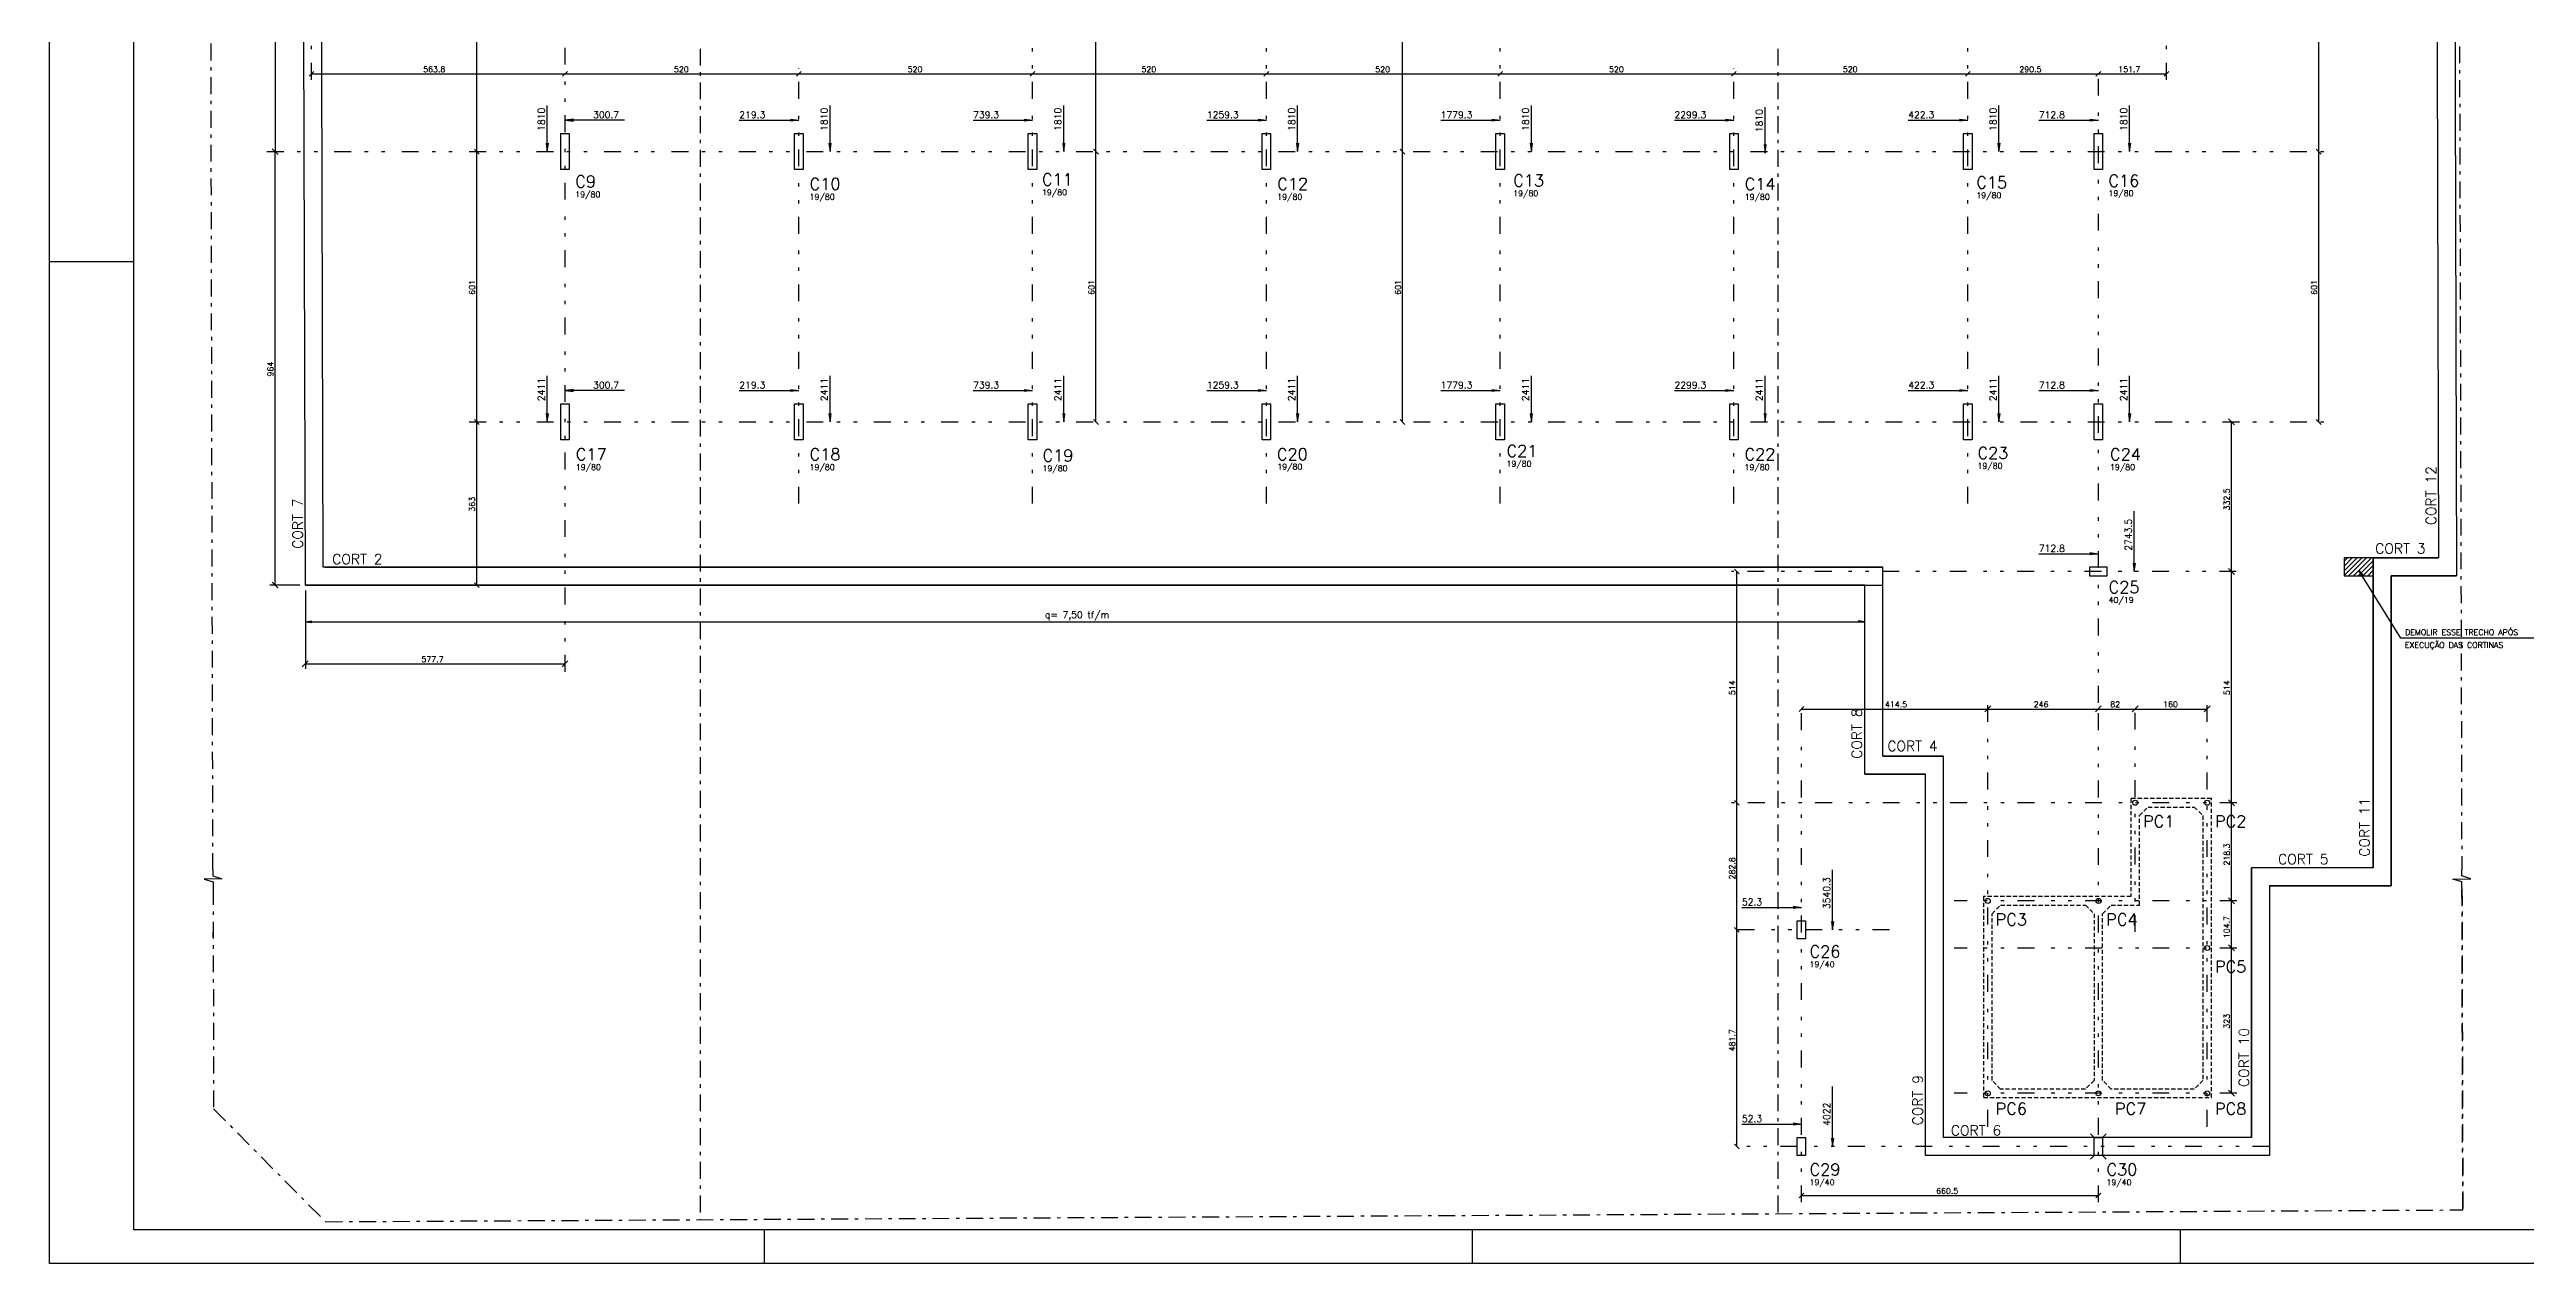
# Model space of a CAD drawing. Extents: x 13140 to 24180, y 0 to 6308.
# Drawn here: x 13140 to 18649, y 0 to 2699 of the extents above; entities that cross this region are included whole.
import ezdxf

# ---------------------------------------------------------------- set-up
doc = ezdxf.new("R2010")
doc.units = 0
doc.header["$LTSCALE"] = 75
doc.header["$MEASUREMENT"] = 0
for name, pattern in [('ESTILO_TQS_0003', [1, 0.5, -0.2, 0.1, -0.2]), ('ESTILO_TQS_0004', [2, 0.5, -0.4, 0.1, -0.4, 0.1, -0.5]), ('HIDDEN2', [0.1875, 0.125, -0.0625])]:
    doc.linetypes.add(name, pattern=pattern)
doc.layers.get('0').update_dxf_attribs({"color": 3, "linetype": 'CONTINUOUS'})
for name, color, linetype in [('20', 2, 'CONTINUOUS'), ('200', 1, 'HIDDEN2'), ('204', 1, 'ESTILO_TQS_0003'), ('205', 1, 'ESTILO_TQS_0004'), ('212', 3, 'CONTINUOUS'), ('213', 3, 'CONTINUOUS'), ('216', 3, 'CONTINUOUS'), ('220', 5, 'CONTINUOUS'), ('221', 1, 'CONTINUOUS'), ('222', 6, 'CONTINUOUS'), ('233', 6, 'CONTINUOUS'), ('250', 1, 'CONTINUOUS')]:
    doc.layers.add(name, color=color, linetype=linetype)
doc.styles.get("Standard").update_dxf_attribs({"font": 'ROMANS.SHX'})

# ---------------------------------------------------------------- blocks, each defined once
blk = doc.blocks.new('LINCOR', base_point=(162860.39586, 45821.60412))
blk.add_lwpolyline([(162860.39586, 45821.60412), (162860.729194, 45821.60412), (162860.89586, 45822.10412), (162860.89586, 45821.10412), (162861.062527, 45821.60412), (162861.39586, 45821.60412)])
blk = doc.blocks.new('_HE7EB4AFAFA-000')
for p, q in [((2705.801091, -3159.649659), (2745.417166, -3120.033584)), ((2705.801091, -3149.043057), (2734.810564, -3120.033584)), ((2705.801091, -3138.436455), (2724.203962, -3120.033584)), ((2705.801091, -3127.829854), (2713.597361, -3120.033584)), ((2716.023768, -3160.033584), (2756.023768, -3120.033584)), ((2726.630369, -3160.033584), (2766.630369, -3120.033584)), ((2737.236971, -3160.033584), (2770.801091, -3126.469464)), ((2747.843573, -3160.033584), (2770.801091, -3137.076066)), ((2758.450175, -3160.033584), (2770.801091, -3147.682668)), ((2769.056776, -3160.033584), (2770.801091, -3158.289269))]:
    blk.add_line(p, q)

msp = doc.modelspace()

# ---------------------------------------------------------------- linework, layer by layer
for p, q in [((13140, 0), (13140, 6307.5)), ((13140, 2227.5), (13327.5, 2227.5)), ((14730, 0), (14730, 75)), ((16305, 0), (16305, 75)), ((17880, 0), (17880, 75)), ((24180, 0), (13140, 0))]:
    msp.add_line(p, q)
at = {"layer": '20'}
for centre in [(17779.1, 1024.3), (17939.1, 1024.3), (17451.1, 806), (17697.5, 806), (17939.1, 701.3), (17451.1, 378.3), (17697.1, 378.3), (17939.1, 378.3)]:
    msp.add_circle(centre, 5.5, dxfattribs=at)
at = {"layer": '200'}
for points in [[(17441.6, 368.8), (17948.6, 368.8), (17948.6, 1033.8), (17769.6, 1033.8), (17769.6, 815.5), (17441.6, 815.5), (17441.6, 368.8)], [(17910.6, 1014.8), (17929.6, 995.8), (17929.6, 406.8), (17910.6, 387.8), (17725.6, 387.8), (17706.6, 406.8), (17706.6, 777.5), (17725.6, 796.5), (17788.6, 796.5), (17788.6, 995.8), (17807.6, 1014.8), (17910.6, 1014.8)], [(17687.6, 406.8), (17668.6, 387.8), (17479.6, 387.8), (17460.6, 406.8), (17460.6, 777.5), (17479.6, 796.5), (17668.6, 796.5), (17687.6, 777.5), (17687.6, 406.8)]]:
    msp.add_lwpolyline(points, dxfattribs=at)
at = {"layer": '204'}
for p, q in [((14587.3, 6150.8), (14587.3, 96.7)), ((16984.3, 6150.8), (16984.3, 110.5)), ((13503.8, 724.8), (13503.7, 736.2)), ((13503.8, 724.8), (13503.7, 736.2))]:
    msp.add_line(p, q, dxfattribs=at)
for points in [[(13503.4, 874.8), (13491.4, 6080.8), (18491.4, 6080.8), (18505.4, 874.8)], [(13503.8, 834.8), (13505, 343.6), (13753.9, 92.7), (18507.8, 119.1), (18505.9, 834.8), (18507.8, 119.1)], [(13503.8, 834.8), (13505, 343.6), (13753.9, 92.7), (18507.8, 119.1), (18505.9, 834.8), (18507.8, 119.1)]]:
    msp.add_lwpolyline(points, dxfattribs=at)
at = {"layer": '205'}
for p, q in [((17848.8, 2631.9), (17848.8, 5274.7)), ((13722.8, 2631.9), (13722.8, 5130.7)), ((14286.6, 1315.4), (14286.6, 2776.9)), ((15326.6, 1689.3), (15326.6, 2775.3)), ((15846.6, 1689.3), (15846.6, 2777.9)), ((16366.6, 1689.3), (16366.6, 2778.2)), ((17406.6, 1689.3), (17406.6, 2778.9)), ((14806.6, 1689.3), (14806.6, 2657.4)), ((16886.6, 1689.3), (16886.6, 2657.4)), ((17697.1, 1246.4), (17697.1, 2657.4)), ((13623.4, 2471.9), (18199.9, 2471.9)), ((14073.6, 1870.9), (18199.9, 1870.9)), ((18004, 1538.3), (16881.5, 1538.3)), ((17697.1, 136), (17697.1, 1272)), ((17036.6, 136), (17036.6, 1251)), ((17451.1, 303.8), (17451.1, 1251)), ((17779.1, 736.9), (17779.1, 1251)), ((17939.1, 303.8), (17939.1, 1251)), ((18005, 1024.3), (16881.5, 1024.3)), ((18005, 806), (17376.1, 806)), ((17232.5, 741.6), (16881.5, 741.6)), ((18005, 701.3), (17376.1, 701.3)), ((18005, 378.3), (17376.1, 378.3)), ((18077.6, 259.8), (16881.5, 259.8))]:
    msp.add_line(p, q, dxfattribs=at)
at = {"layer": '212'}
for points in [[(14305.2, 2544.3), (14286.6, 2541.9), (14305.2, 2539.4)], [(14788, 2544.3), (14806.6, 2541.9), (14788, 2539.4)], [(15308, 2544.3), (15326.6, 2541.9), (15308, 2539.4)], [(15828, 2544.3), (15846.6, 2541.9), (15828, 2539.4)], [(16348, 2544.3), (16366.6, 2541.9), (16348, 2539.4)], [(16868, 2544.3), (16886.6, 2541.9), (16868, 2539.4)], [(17388, 2544.3), (17406.6, 2541.9), (17388, 2539.4)], [(17678.5, 2544.3), (17697.1, 2541.9), (17678.5, 2539.4)], [(14244.7, 2490.4), (14247.1, 2471.9), (14249.6, 2490.4)], [(14873.7, 2490.4), (14876.1, 2471.9), (14878.6, 2490.4)], [(15393.7, 2490.4), (15396.1, 2471.9), (15398.6, 2490.4)], [(15913.7, 2490.4), (15916.1, 2471.9), (15918.6, 2490.4)], [(16433.7, 2490.4), (16436.1, 2471.9), (16438.6, 2490.4)], [(16953.7, 2487.4), (16956.1, 2468.8), (16958.6, 2487.4)], [(17473.7, 2490.4), (17476.1, 2471.9), (17478.6, 2490.4)], [(17764.2, 2490.4), (17766.6, 2471.9), (17769.1, 2490.4)], [(14305.2, 1943.3), (14286.6, 1940.9), (14305.2, 1938.4)], [(14788, 1943.3), (14806.6, 1940.9), (14788, 1938.4)], [(15308, 1943.3), (15326.6, 1940.9), (15308, 1938.4)], [(15828, 1943.3), (15846.6, 1940.9), (15828, 1938.4)], [(16348, 1943.3), (16366.6, 1940.9), (16348, 1938.4)], [(16868, 1943.3), (16886.6, 1940.9), (16868, 1938.4)], [(17388, 1943.3), (17406.6, 1940.9), (17388, 1938.4)], [(17678.5, 1943.3), (17697.1, 1940.9), (17678.5, 1938.4)], [(14244.7, 1889.4), (14247.1, 1870.9), (14249.6, 1889.4)], [(14873.7, 1889.4), (14876.1, 1870.9), (14878.6, 1889.4)], [(15393.7, 1889.4), (15396.1, 1870.9), (15398.6, 1889.4)], [(15913.7, 1889.4), (15916.1, 1870.9), (15918.6, 1889.4)], [(16433.7, 1889.4), (16436.1, 1870.9), (16438.6, 1889.4)], [(16953.7, 1889.4), (16956.1, 1870.9), (16958.6, 1889.4)], [(17473.7, 1889.4), (17476.1, 1870.9), (17478.6, 1889.4)], [(17764.2, 1889.4), (17766.6, 1870.9), (17769.1, 1889.4)], [(17678.5, 1580.3), (17697.1, 1577.8), (17678.5, 1575.4)], [(17774.7, 1556.9), (17777.1, 1538.3), (17779.6, 1556.9)], [(17018, 794), (17036.6, 791.6), (17018, 789.1)], [(17103.7, 760.2), (17106.1, 741.6), (17108.6, 760.2)], [(17018, 312.3), (17036.6, 309.8), (17018, 307.4)], [(17103.7, 278.4), (17106.1, 259.8), (17108.6, 278.4)]]:
    msp.add_lwpolyline(points, dxfattribs=at)
at = {"layer": '216'}
for p, q in [((13717.5, 2639.4), (13728.1, 2650)), ((14281.3, 2639.4), (14291.9, 2650)), ((14801.3, 2639.4), (14811.9, 2650)), ((15321.3, 2639.4), (15331.9, 2650)), ((15841.3, 2639.4), (15851.9, 2650)), ((16361.3, 2639.4), (16371.9, 2650)), ((16881.3, 2639.4), (16891.9, 2650)), ((17401.3, 2639.4), (17411.9, 2650)), ((17691.8, 2639.4), (17702.4, 2650)), ((17843.5, 2639.4), (17854.1, 2650)), ((13648.2, 2465.2), (13634.9, 2478.5)), ((14095.5, 2466.6), (14084.9, 2477.2)), ((15472.9, 2466.6), (15462.3, 2477.2)), ((16154.8, 2466.6), (16144.2, 2477.2)), ((18192.5, 2466.6), (18181.9, 2477.2)), ((18192.5, 2466.6), (18181.9, 2477.2)), ((14095.5, 1865.6), (14084.9, 1876.2)), ((15472.9, 1865.6), (15462.3, 1876.2)), ((16154.8, 1865.6), (16144.2, 1876.2)), ((17999.6, 1864.2), (17986.3, 1877.5)), ((18192.5, 1865.6), (18181.9, 1876.2)), ((16898.1, 1533), (16887.5, 1543.6)), ((17999.6, 1531.7), (17986.3, 1544.9)), ((13648.2, 1501.2), (13634.9, 1514.4)), ((14095.5, 1502.5), (14084.9, 1513.1)), ((13709, 1426.8), (13723.8, 1428.8)), ((13709, 1426.8), (13723.8, 1424.8)), ((17177.6, 1426.8), (17162.8, 1428.8)), ((17177.6, 1426.8), (17162.8, 1424.8)), ((13702.3, 1326.5), (13715.6, 1339.8)), ((14280, 1326.5), (14293.2, 1339.8)), ((17031.3, 1227.4), (17041.9, 1238.1)), ((17444.5, 1226.1), (17457.8, 1239.4)), ((17690.5, 1226.1), (17703.7, 1239.4)), ((17772.5, 1226.1), (17785.8, 1239.4)), ((17932.5, 1226.1), (17945.8, 1239.4)), ((16898.1, 1019), (16887.5, 1029.6)), ((17999.6, 1017.7), (17986.3, 1031)), ((17999.6, 799.4), (17986.3, 812.6)), ((16898.1, 736.3), (16887.5, 746.9)), ((17999.6, 694.7), (17986.3, 708)), ((17999.6, 371.7), (17986.3, 385)), ((16898.1, 254.5), (16887.5, 265.1)), ((17031.3, 145.7), (17041.9, 156.3)), ((17691.8, 145.7), (17702.4, 156.3))]:
    msp.add_line(p, q, dxfattribs=at)
at = {"layer": '220'}
for p, q in [((13752.9, 1547.8), (17217.6, 1547.8)), ((17217.6, 1127.8), (17217.6, 1547.8)), ((18308.6, 879.8), (18308.6, 1568.8)), ((18308.6, 1568.8), (18453.5, 1568.8)), ((13709, 1507.8), (17217.6, 1507.8)), ((17177.6, 1087.8), (17177.6, 1507.8)), ((18348.6, 839.8), (18348.6, 1528.8)), ((18348.6, 1528.8), (18493.6, 1528.8)), ((17217.6, 1127.8), (17352.6, 1127.8)), ((17352.6, 279.8), (17352.6, 1127.8)), ((17177.6, 1087.8), (17312.6, 1087.8)), ((17312.6, 239.8), (17312.6, 1087.8)), ((18308.6, 879.8), (18037.6, 879.8)), ((18077.6, 839.8), (18348.6, 839.8)), ((18077.6, 839.8), (18077.6, 239.8)), ((18037.6, 279.8), (17352.6, 279.8)), ((18077.6, 239.8), (17312.6, 239.8))]:
    msp.add_line(p, q, dxfattribs=at)
for points in [[(18493.6, 1528.8), (18348.6, 1528.8), (18348.6, 839.8), (18077.6, 839.8), (18077.6, 239.8), (17312.6, 239.8), (17312.6, 1087.8), (17177.6, 1087.8), (17177.6, 1507.8), (13709, 1507.8), (13704.3, 3222.9), (13704.3, 6070.8), (18481.4, 6070.8), (18493.6, 1528.8)], [(18453.5, 1568.8), (18308.6, 1568.8), (18308.6, 879.8), (18037.6, 879.8), (18037.6, 279.8), (17352.6, 279.8), (17352.6, 1127.8), (17217.6, 1127.8), (17217.6, 1547.8), (13748.9, 1547.8), (13744.3, 3222.9), (13744.3, 6030.8), (18441.5, 6030.8), (18453.5, 1568.8)], [(18308.6, 1568.8), (18243.6, 1568.8), (18243.6, 1528.8), (18308.6, 1528.8)], [(18037.6, 279.8), (18037.6, 879.8), (18037.6, 279.8)]]:
    msp.add_lwpolyline(points, dxfattribs=at)
at = {"layer": '221'}
for p, q in [((14247.1, 2471.9), (14247.1, 2574.2)), ((14419, 2541.9), (14286.6, 2541.9)), ((14674.3, 2541.9), (14806.6, 2541.9)), ((14876.1, 2471.9), (14876.1, 2574.2)), ((15194.3, 2541.9), (15326.6, 2541.9)), ((15396.1, 2471.9), (15396.1, 2574.2)), ((15714.3, 2541.9), (15846.6, 2541.9)), ((15916.1, 2471.9), (15916.1, 2574.2)), ((16234.3, 2541.9), (16366.6, 2541.9)), ((16436.1, 2471.9), (16436.1, 2574.2)), ((16754.3, 2541.9), (16886.6, 2541.9)), ((16956.1, 2468.8), (16956.1, 2571.1)), ((17274.3, 2541.9), (17406.6, 2541.9)), ((17476.1, 2471.9), (17476.1, 2574.2)), ((17564.8, 2541.9), (17697.1, 2541.9)), ((17766.6, 2471.9), (17766.6, 2574.2)), ((14247.1, 1870.9), (14247.1, 1973.2)), ((14419, 1940.9), (14286.6, 1940.9)), ((14674.3, 1940.9), (14806.6, 1940.9)), ((14876.1, 1870.9), (14876.1, 1973.2)), ((15194.3, 1940.9), (15326.6, 1940.9)), ((15396.1, 1870.9), (15396.1, 1973.2)), ((15714.3, 1940.9), (15846.6, 1940.9)), ((15916.1, 1870.9), (15916.1, 1973.2)), ((16234.3, 1940.9), (16366.6, 1940.9)), ((16436.1, 1870.9), (16436.1, 1973.2)), ((16754.3, 1940.9), (16886.6, 1940.9)), ((16956.1, 1870.9), (16956.1, 1973.2)), ((17274.3, 1940.9), (17406.6, 1940.9)), ((17476.1, 1870.9), (17476.1, 1973.2)), ((17564.8, 1940.9), (17697.1, 1940.9)), ((17766.6, 1870.9), (17766.6, 1973.2)), ((17777.1, 1538.3), (17777.1, 1672.2)), ((17564.8, 1577.8), (17697.1, 1577.8)), ((17106.1, 741.6), (17106.1, 875.4)), ((16904.3, 791.6), (17036.6, 791.6)), ((17106.1, 259.8), (17106.1, 393.7)), ((16904.3, 309.8), (17036.6, 309.8))]:
    msp.add_line(p, q, dxfattribs=at)
at = {"layer": '222'}
for p, q in [((13327.5, 75), (13327.5, 6232.5)), ((17687.6, 279.8), (17679.6, 287.8)), ((17706.6, 279.8), (17714.6, 287.8)), ((17687.6, 239.8), (17679.6, 231.8)), ((17706.6, 239.8), (17714.6, 231.8)), ((24105, 75), (13327.5, 75))]:
    msp.add_line(p, q, dxfattribs=at)
for points in [[(14277.1, 2431.9), (14277.1, 2511.9), (14296.1, 2511.9), (14296.1, 2431.9), (14277.1, 2431.9)], [(14797.1, 2431.9), (14797.1, 2511.9), (14816.1, 2511.9), (14816.1, 2431.9), (14797.1, 2431.9)], [(15317.1, 2431.9), (15317.1, 2511.9), (15336.1, 2511.9), (15336.1, 2431.9), (15317.1, 2431.9)], [(15837.1, 2431.9), (15837.1, 2511.9), (15856.1, 2511.9), (15856.1, 2431.9), (15837.1, 2431.9)], [(16357.1, 2431.9), (16357.1, 2511.9), (16376.1, 2511.9), (16376.1, 2431.9), (16357.1, 2431.9)], [(16877.1, 2431.9), (16877.1, 2511.9), (16896.1, 2511.9), (16896.1, 2431.9), (16877.1, 2431.9)], [(17397.1, 2431.9), (17397.1, 2511.9), (17416.1, 2511.9), (17416.1, 2431.9), (17397.1, 2431.9)], [(17687.6, 2431.9), (17687.6, 2511.9), (17706.6, 2511.9), (17706.6, 2431.9), (17687.6, 2431.9)], [(14277.1, 1830.9), (14277.1, 1910.9), (14296.1, 1910.9), (14296.1, 1830.9), (14277.1, 1830.9)], [(14797.1, 1830.9), (14797.1, 1910.9), (14816.1, 1910.9), (14816.1, 1830.9), (14797.1, 1830.9)], [(15317.1, 1830.9), (15317.1, 1910.9), (15336.1, 1910.9), (15336.1, 1830.9), (15317.1, 1830.9)], [(15837.1, 1830.9), (15837.1, 1910.9), (15856.1, 1910.9), (15856.1, 1830.9), (15837.1, 1830.9)], [(16357.1, 1830.9), (16357.1, 1910.9), (16376.1, 1910.9), (16376.1, 1830.9), (16357.1, 1830.9)], [(16877.1, 1830.9), (16877.1, 1910.9), (16896.1, 1910.9), (16896.1, 1830.9), (16877.1, 1830.9)], [(17397.1, 1830.9), (17397.1, 1910.9), (17416.1, 1910.9), (17416.1, 1830.9), (17397.1, 1830.9)], [(17687.6, 1830.9), (17687.6, 1910.9), (17706.6, 1910.9), (17706.6, 1830.9), (17687.6, 1830.9)], [(17717.1, 1547.8), (17677.1, 1547.8), (17677.1, 1528.8), (17717.1, 1528.8), (17717.1, 1547.8)], [(17046.1, 761.6), (17046.1, 721.6), (17027.1, 721.6), (17027.1, 761.6), (17046.1, 761.6)], [(17046.1, 279.8), (17046.1, 239.8), (17027.1, 239.8), (17027.1, 279.8), (17046.1, 279.8)], [(17706.6, 279.8), (17706.6, 239.8), (17687.6, 239.8), (17687.6, 279.8), (17706.6, 279.8)]]:
    msp.add_lwpolyline(points, dxfattribs=at)
at = {"layer": '250'}
for p, q in [((13641.6, 3282.9), (13641.6, 2471.9)), ((18187.2, 2471.9), (18187.2, 3282.9)), ((14090.2, 2471.9), (14090.2, 3158.9)), ((15467.6, 2471.9), (15467.6, 3158.9)), ((16149.5, 2471.9), (16149.5, 3158.9)), ((13722.8, 2644.7), (14286.6, 2644.7)), ((14286.6, 2644.7), (14806.6, 2644.7)), ((14806.6, 2644.7), (15326.6, 2644.7)), ((15326.6, 2644.7), (15846.6, 2644.7)), ((15846.6, 2644.7), (16366.6, 2644.7)), ((16366.6, 2644.7), (16886.6, 2644.7)), ((16886.6, 2644.7), (17406.6, 2644.7)), ((17406.6, 2644.7), (17697.1, 2644.7)), ((17697.1, 2644.7), (17848.8, 2644.7)), ((13641.6, 1507.8), (13641.6, 2471.9)), ((14090.2, 1870.9), (14090.2, 2471.9)), ((15467.6, 1870.9), (15467.6, 2471.9)), ((16149.5, 1870.9), (16149.5, 2471.9)), ((18187.2, 1870.9), (18187.2, 2471.9)), ((14090.2, 1507.8), (14090.2, 1870.9)), ((17993, 1538.3), (17993, 1870.9)), ((13697, 1507.8), (13630.3, 1507.8)), ((13709, 1495.8), (13709, 1321.9)), ((16892.8, 1024.3), (16892.8, 1538.3)), ((17993, 1024.3), (17993, 1538.3)), ((13709, 1426.8), (17177.6, 1426.8)), ((13709, 1333.2), (14286.6, 1333.2)), ((17036.6, 1232.7), (17451.1, 1232.7)), ((17451.1, 1232.7), (17716.6, 1232.7)), ((17716.6, 1232.7), (17779.1, 1232.7)), ((17779.1, 1232.7), (17939.1, 1232.7)), ((16892.8, 741.6), (16892.8, 1024.3)), ((17993, 806), (17993, 1024.3)), ((17993, 701.3), (17993, 806)), ((16892.8, 259.8), (16892.8, 741.6)), ((17993, 378.3), (17993, 701.3)), ((17036.6, 151), (17697.1, 151))]:
    msp.add_line(p, q, dxfattribs=at)
msp.add_lwpolyline([(18669.9, 1390.2), (18369.6, 1390.2), (18276.5, 1540.9), (18286, 1529.3), (18276.5, 1540.9), (18282.7, 1527.3)], dxfattribs=at)

# ---------------------------------------------------------------- block references
at = {"layer": '204'}
for p, xscale, yscale, rotation in [((13503.4, 874.8), 40.002111, 40.002111, 270.58868), ((18505.9, 834.8), 40.002889, 40.002889, 90.688582)]:
    msp.add_blockref('LINCOR', p, dxfattribs=dict(at, xscale=xscale, yscale=yscale, rotation=rotation))
at = {"layer": '250'}
msp.add_blockref('_HE7EB4AFAFA-000', (15537.8, 4688.9), dxfattribs=at)

# ---------------------------------------------------------------- texts
at = {"layer": '212'}
for s, p in [('1810', (14241.4, 2518.1)), ('1810', (14870.4, 2518.1)), ('1810', (15390.4, 2518.1)), ('1810', (15910.4, 2518.1)), ('1810', (16430.4, 2518.1)), ('1810', (16950.4, 2515)), ('1810', (17470.4, 2518.1)), ('1810', (17760.9, 2518.1)), ('2411', (14241.4, 1917.1)), ('2411', (14870.4, 1917.1)), ('2411', (15390.4, 1917.1)), ('2411', (15910.4, 1917.1)), ('2411', (16430.4, 1917.1)), ('2411', (16950.4, 1917.1)), ('2411', (17470.4, 1917.1)), ('2411', (17760.9, 1917.1)), ('2743.5', (17771.4, 1584.6)), ('3540.3', (17100.4, 787.8)), ('4022', (17100.4, 306.1))]:
    msp.add_text(s, height=15, rotation=90, dxfattribs=at).set_placement(p)
for s, p in [('300.7', (14349, 2546.4)), ('219.3', (14674.3, 2546.4)), ('739.3', (15194.3, 2546.4)), ('1259.3', (15714.3, 2546.4)), ('1779.3', (16234.3, 2546.4)), ('2299.3', (16754.3, 2546.4)), ('422.3', (17274.3, 2546.4)), ('712.8', (17564.8, 2546.4)), ('300.7', (14349, 1945.4)), ('219.3', (14674.3, 1945.4)), ('739.3', (15194.3, 1945.4)), ('1259.3', (15714.3, 1945.4)), ('1779.3', (16234.3, 1945.4)), ('2299.3', (16754.3, 1945.4)), ('422.3', (17274.3, 1945.4)), ('712.8', (17564.8, 1945.4)), ('712.8', (17564.8, 1582.4)), ('52.3', (16904.3, 796.1)), ('52.3', (16904.3, 314.4))]:
    msp.add_text(s, height=15, dxfattribs=at).set_placement(p)
at = {"layer": '213'}
for s, p in [('19/80', (14309.4, 2370.4)), ('19/80', (14830.6, 2365)), ('19/80', (15347.5, 2374.9)), ('19/80', (15870.7, 2365)), ('19/80', (16395.6, 2372.7)), ('19/80', (16910.6, 2365)), ('19/80', (17425.7, 2368.4)), ('19/80', (17719.6, 2373.1)), ('19/80', (14310.6, 1764)), ('19/80', (14830.6, 1764)), ('19/80', (15348.7, 1761.4)), ('19/80', (15870.9, 1765.1)), ('19/80', (16380.7, 1771.5)), ('19/80', (16910.1, 1764)), ('19/80', (17428.3, 1767)), ('19/80', (17723.1, 1764)), ('40/19', (17720, 1468.6)), ('EXECUÇÃO DAS CORTINAS', (18378.9, 1368.4)), ('DEMOLIR ESSE TRECHO APÓS', (18379.5, 1396.9)), ('19/40', (17054.8, 658.7)), ('19/40', (17054.8, 173.9)), ('19/40', (17715.2, 173.9))]:
    msp.add_text(s, height=12.75, dxfattribs=at).set_placement(p)
at = {"layer": '216'}
for s, height, p in [('563.8', 12.75, (13971.1, 2648.5)), ('520', 12.75, (14528.8, 2648.5)), ('520', 12.75, (15048.8, 2648.5)), ('520', 12.75, (15568.8, 2648.5)), ('520', 12.75, (16088.8, 2648.5)), ('520', 12.75, (16608.8, 2648.5)), ('520', 12.75, (17128.8, 2648.5)), ('290.5', 12.75, (17521.5, 2648.5)), ('151.7', 12.75, (17741.4, 2648.5)), ('q= 7,50 tf/m', 15, (15353.9, 1434.7)), ('577.7', 12.75, (13967.2, 1337)), ('414.5', 12.75, (17222.6, 1236.6)), ('246', 12.75, (17553.3, 1236.6)), ('82', 12.75, (17723.7, 1236.6)), ('160', 12.75, (17841.3, 1236.6)), ('660.5', 12.75, (17336.3, 154.8))]:
    msp.add_text(s, height=height, dxfattribs=at).set_placement(p)
for s, p in [('601', (14086.3, 2153.5)), ('601', (15463.8, 2153.5)), ('601', (16145.7, 2153.5)), ('601', (18183.4, 2153.5)), ('964', (13637.7, 1972)), ('332.5', (17989.1, 1674)), ('363', (14086.3, 1671.5)), ('514', (16889, 1263.5)), ('514', (17989.1, 1263.5)), ('282.8', (16889, 853.8)), ('218.3', (17989.1, 884.6)), ('104.7', (17989.1, 723.1)), ('323', (17989.1, 522)), ('481.7', (16889, 471.6))]:
    msp.add_text(s, height=12.75, rotation=90, dxfattribs=at).set_placement(p)
at = {"layer": '220'}
for s, p in [('C9', (14309.4, 2392.3)), ('C10', (14830.6, 2386.9)), ('C11', (15347.5, 2396.8)), ('C12', (15870.7, 2386.9)), ('C13', (16395.6, 2394.5)), ('C14', (16910.6, 2386.9)), ('C15', (17425.7, 2390.3)), ('C16', (17719.6, 2394)), ('C21', (16380.7, 1793.3)), ('C17', (14310.6, 1785.9)), ('C18', (14830.6, 1785.9)), ('C19', (15348.7, 1783.2)), ('C20', (15870, 1785.9)), ('C22', (16910.1, 1785.9)), ('C23', (17428.3, 1788.8)), ('C24', (17723.1, 1785.9)), ('C25', (17720, 1490.5)), ('PC1', (17796.6, 969.8)), ('PC2', (17956.6, 969.8)), ('PC3', (17468.6, 751.5)), ('PC4', (17714.6, 751.5)), ('C26', (17054.8, 680.5)), ('PC5', (17956.6, 646.8)), ('PC6', (17468.6, 330.8)), ('PC7', (17734.1, 330.8)), ('PC8', (17956.6, 330.8)), ('C29', (17054.8, 195.8)), ('C30', (17715.2, 195.8))]:
    msp.add_text(s, height=26.25, dxfattribs=at).set_placement(p)
at = {"layer": '233'}
for s, p in [('CORT 12', (18448.4, 1641.5)), ('CORT 7', (13703.2, 1588.9)), ('CORT 8', (17171.2, 1122)), ('CORT 11', (18300.5, 904.3)), ('CORT 10', (18032.2, 392.2)), ('CORT 9', (17306.5, 307))]:
    msp.add_text(s, height=22.5, rotation=90, dxfattribs=at).set_placement(p)
for s, p in [('CORT 3', (18313, 1578.3)), ('CORT 2', (13768.8, 1554.8)), ('CORT 4', (17227.9, 1139.1)), ('CORT 5', (18097, 887.6)), ('CORT 6', (17369.2, 284.5))]:
    msp.add_text(s, height=22.5, dxfattribs=at).set_placement(p)

doc.saveas('drawing.dxf')
